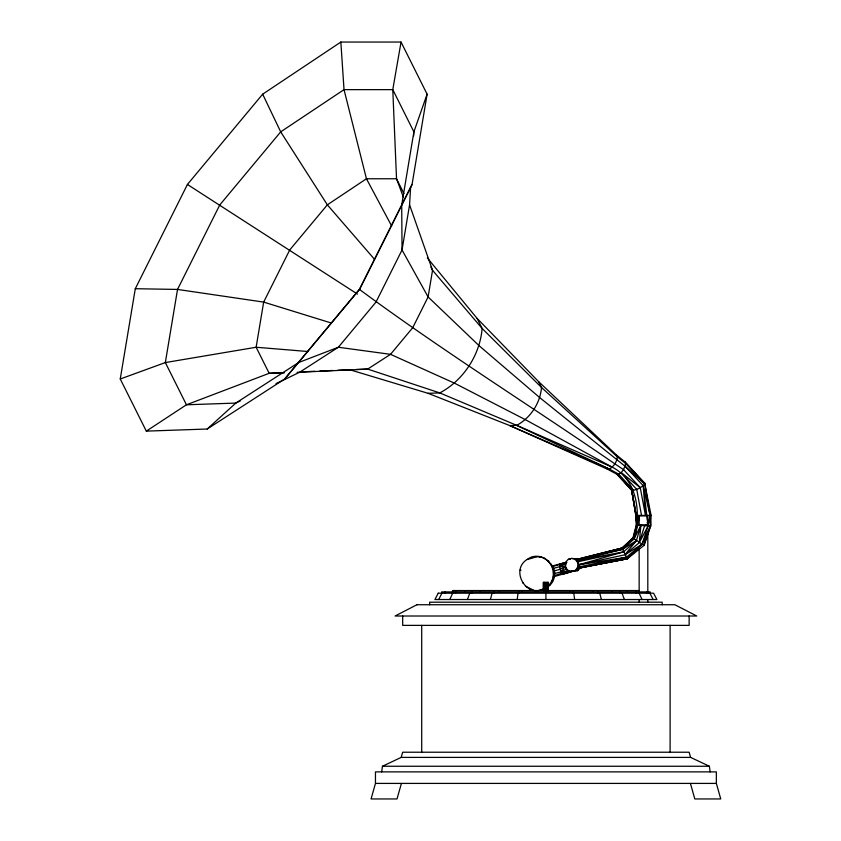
<?xml version="1.0" encoding="UTF-8"?>
<svg xmlns="http://www.w3.org/2000/svg" width="841" height="841" viewBox="0 0 841 841"><rect width="100%" height="100%" fill="white"/><g stroke="black" fill="none" stroke-linecap="round" stroke-linejoin="round"><path stroke-width="1.26" d="M427.344 257.956L477.12 318.424L538.576 381.593L616.39 454.939L624.884 461.877L644.648 482.986L651.102 515.417L650.713 526.109L644.153 545.283L627.291 558.739L577.262 568.201L574.887 570.587L571.649 571.46L568.4 570.587L566.025 568.201L565.163 564.942L566.025 561.672L568.4 559.286L571.649 558.413L577.693 559.286L571.649 558.413M275.985 383.664L299.627 372.248L338.366 347.249L375.98 302.098L402.04 249.977L409.567 204.836L410.65 186.586M413.656 135.769L413.888 131.858L427.102 94.181L401.041 42.05L340.847 42.05L262.665 94.181L187.427 184.463L135.296 288.715L120.252 378.997L146.313 431.128L207.233 429.015L284.689 378.997L359.475 289.43L412.058 184.463L427.102 94.181M547.617 587.081C565.436 574.697 544.432 546.986 527.328 559.349C509.867 569.714 526.056 598.582 543.864 588.616M547.512 586.209C558.172 578.019 553.22 559.107 540.006 556.9M575.349 570.545L569.178 572.29L567.444 571.26L565.32 566.456L566.519 562.303L552.285 565.993M338.019 370.24L349.709 369.714L428.08 393.315L509.783 425.578L607.16 469.036L616.821 474.198L631.696 490.345C636.637 490.271 641.473 487.507 644.816 483.974L644.648 482.986L650.082 515.417L650.713 526.109L640.863 525.446L639.318 542.603L624.905 554.787L579.134 564.689L577.693 570.587L571.649 571.46M563.491 573.509L570.776 571.922L553.851 576.642L554.986 573.457L553.609 568.285L552.337 566.655L566.519 562.303L559.622 566.708L553.609 568.285M381.677 771.88L382.455 766.256L401.199 757.394L690.619 757.394L709.373 766.256L710.14 771.88M517.183 599.528L518.045 593.189M562.272 573.772L562.177 574.466L574.025 570.829M207.233 429.015L235.795 403.081L298.534 362.566L338.366 347.249L390.529 354.334L454.718 383.286L525.425 419.691L612.174 467.144C637.993 480.274 641.094 513.609 634.072 538.934L622.435 549.394L577.168 560.505L576.379 559.496L622.361 547.954L626.598 544.947M616.821 474.198L618.724 474.198L621.205 472.547L623.58 469.688L625.715 463.528L624.884 461.877L644.816 483.974L625.231 466.387L539.817 397.698L479.233 345.83L428.101 296.947L402.04 249.977L401.704 204.994L413.888 131.858L392.779 89.64L401.041 42.05M574.887 570.587L577.693 570.587L580.069 568.201L578.534 568.19L627.291 558.739L642.019 544.306L648.085 525.961L650.082 515.417L643.207 485.678L625.231 466.387M624.264 481.914L631.696 490.345L635.859 515.417L636.658 525.057L633.305 537.956L622.361 547.954L576.379 559.496L622.435 549.394L632.937 537.956L636.259 525.057L636.122 515.417L631.528 489.367L624.621 481.893M645.72 539.249L643.785 545.283L632.937 537.956L622.025 547.954L627.291 558.739L633.967 552.789M490.419 599.528L492.08 593.189M577.693 570.587L577.262 568.201L578.135 564.942L577.262 561.672L574.887 559.286M690.419 783.413L694.813 798.95L720.748 798.95L716.353 783.413L716.353 771.88L375.464 771.88L375.464 783.413L371.07 798.95L397.015 798.95L401.409 783.413M401.199 757.394L402.681 752.222L689.136 752.222L690.619 757.394M636.259 525.057L640.863 525.446L636.406 540.637L624.905 554.787L642.019 544.306L650.314 526.109L650.082 515.417L651.092 515.333M643.785 545.283L650.314 526.109M467.428 599.528L469.783 593.189M449.788 599.528L452.668 593.189M640.863 525.446L634.072 538.934L637.793 525.205L638.098 515.417L639.475 520.432M412.058 184.463L359.475 289.43C442.377 350.739 529.988 405.425 614.908 463.875L623.58 469.688L640.253 487.654L645.457 515.417L643.207 485.678L648.085 525.961L639.318 542.603L644.627 525.72L647.812 524.816L647.812 515.89L639.16 515.89L639.16 524.816L647.812 524.816L648.085 525.961M438.697 599.528L441.914 593.189M577.262 568.201L579.081 564.942M566.876 562.261L559.423 564.132L559.622 566.708L565.32 566.456L561 571.88L554.986 573.457M284.689 378.997L359.927 288.715M607.16 469.036L609.347 469.036C613.762 466.597 616.937 461.877 617.336 456.831L616.39 454.939M635.775 551.097L637.583 549.394M627.291 558.739L578.671 566.918L626.293 557.289L642.019 544.306M146.313 431.128L186.45 404.784L269.173 373.309L283.459 372.668M633.609 490.345L618.724 474.198L609.347 469.036L509.783 425.578L516.668 425.346C530.524 417.977 540.237 403.123 541.52 387.491L538.576 381.593M622.435 549.394L636.406 540.637L623.496 551.896L579.134 564.689L577.168 560.505L623.496 551.896L578.23 561.672M565.32 566.456L560.232 569.294L554.576 570.776M566.035 569.126L561 571.88L562.177 574.466L569.483 570.65M529.262 559.013L536.558 556.731L540.952 557.047M240.515 400.789L235.795 403.081L186.45 404.784L165.341 362.566L177.525 289.43L219.743 204.994L280.694 131.858L344.022 89.64L392.779 89.64L396.531 178.765L403.386 197.193M565.499 563.954L559.622 566.708L560.232 569.294L561 571.88L567.444 571.26L554.724 575.601M120.252 378.997L165.341 362.566L256.137 347.249L308.184 351.538M605.047 552.831L622.361 547.954M597.909 563.88L578.797 568.18L627.628 558.739M539.575 590.371L542.823 589.741L541.877 589.583M579.134 564.689L626.293 557.289M563.333 563.691L559.423 564.132L559.896 564.826M301.646 371.859L314.639 371.28M319.832 371.049L332.826 370.471M349.709 369.714L352.274 369.62M356.132 369.493L367.675 369.094L439.811 392.915L516.668 425.346L612.174 467.144M284.405 372.784L269.173 373.309L256.137 347.249L263.664 302.098L289.725 249.977L327.349 204.836L366.445 178.765L396.531 178.765L403.901 193.504M297.094 372.342L367.675 369.094L390.529 354.334L412.721 327.706L428.101 296.947L432.537 270.308L409.567 204.836M428.08 393.315L439.811 392.915C463.412 380.363 479.938 355.081 482.135 328.453L477.12 318.424M635.323 509.215L631.528 489.367L635.859 515.417L650.082 515.417M568.4 559.286L570.272 559.286M577.262 561.672L579.102 561.672M578.135 564.942L579.996 564.942M548.448 582.403L543.37 582.403L543.37 590.55M639.255 590.55L452.563 590.55L452.563 591.917M382.455 766.256L709.373 766.256M375.464 783.413L716.353 783.413M578.534 568.19L580.069 568.201M135.296 288.715L177.525 289.43L263.664 302.098L331.407 323.049M535.612 556.574L536.558 556.731M544.169 558.34L545.105 558.498M531.291 557.415L532.227 557.572M547.806 560.831L548.742 560.979M527.328 559.349L528.264 559.496M550.687 564.174L551.622 564.322M552.6 568.148L553.536 568.306M553.42 572.5L554.366 572.647M520.074 570.093L521.01 570.24M553.105 576.915L554.04 577.063M551.654 581.089L552.59 581.247M549.173 584.758L550.119 584.905M522.492 582.834L523.428 582.981M525.362 586.177L533.068 589.898M529.01 588.658L529.946 588.805M571.207 570.587L574.456 571.46M516.668 425.346L609.347 469.036M187.427 184.463L357.467 294.098M640.253 487.654L621.205 472.547L636.732 489.367L641.515 515.417M644.816 483.974L625.715 463.528L617.336 456.831L541.52 387.491L482.135 328.453L432.537 270.308L430.897 267.017M622.897 480.022L616.863 473.483L622.603 480.043M374.581 259.396L327.349 204.836L280.694 131.858L262.665 94.181M391.696 226.082L366.445 178.765L344.022 89.64L340.847 42.05M649.904 593.189L653.121 599.528M642.03 599.528L639.149 593.189L639.16 549.057M622.046 593.189L624.39 599.528M599.738 593.189L601.41 599.528M647.223 522.471L647.812 524.816L647.297 515.417M635.796 511.696L636.269 514.177M573.772 593.189L574.634 599.528M635.859 515.417L636.259 520.232M689.136 616.011L689.136 625.378L402.681 625.378L402.681 616.011M670.109 625.378L670.109 752.222M662.193 604.732L662.193 602.198L429.635 602.198L429.635 604.732M650.167 593.189L650.167 591.917L441.662 591.917L441.662 593.189M647.812 534.003L647.812 593.021M647.812 599.507L647.812 602.198M646.613 591.917L646.613 593.189M639.16 599.507L639.16 602.198M636.195 593.189L636.08 590.55M626.755 590.55L626.755 591.917M619.628 591.917L619.628 593.189M611.922 590.55L611.922 591.917M598.035 591.917L598.035 593.189M592.59 590.55L592.59 591.917M572.889 591.917L572.889 593.189M570.072 590.55L570.072 591.917M548.364 582.403L548.364 590.55M548.111 582.403L548.111 590.55M547.701 582.403L547.701 590.55M547.176 582.403L547.176 590.55M546.566 582.403L546.566 590.55M545.914 582.403L545.914 599.528M545.252 582.403L545.252 590.55M544.642 582.403L544.642 590.55M544.116 582.403L544.116 590.55M543.717 582.403L543.717 590.55M543.465 582.403L543.465 590.55M521.746 590.55L521.746 591.917M518.929 591.917L518.929 593.189M499.239 590.55L499.239 591.917M493.783 591.917L493.783 593.189M479.906 590.55L479.906 591.917M472.19 591.917L472.19 593.189M465.073 590.55L465.073 591.917M455.748 590.55L455.748 591.917M455.622 591.917L455.622 593.189M445.204 591.917L445.204 593.189M421.709 625.378L421.709 752.222M438.245 593.189L434.913 599.528L656.905 599.528L653.573 593.189L438.245 593.189M416.947 604.732L395.07 616.011L696.747 616.011L674.871 604.732L416.947 604.732"/></g></svg>
